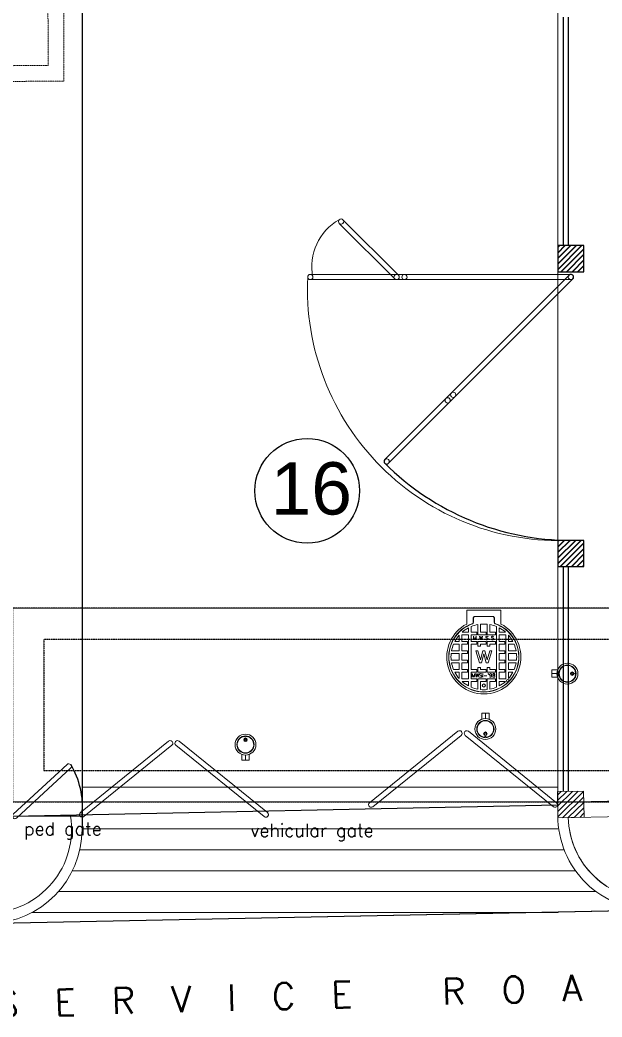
# Model space of a CAD drawing. Header units: inches. Extents: x 25480 to 951550, y -607927 to 1377809.
# Drawn here: x 487772 to 493338, y 340661 to 350192 of the extents above; entities that cross this region are included whole.
import ezdxf
from ezdxf.enums import TextEntityAlignment as Align

# ---------------------------------------------------------------- set-up
doc = ezdxf.new("R2010")
doc.units = ezdxf.units.IN
doc.header["$MEASUREMENT"] = 0
doc.linetypes.add('HIDDEN', pattern=[0.375, 0.25, -0.125])
doc.linetypes.add('HIDDENX2', pattern=[0.75, 0.5, -0.25])
doc.layers.add('DIM', color=251, linetype='Continuous', lineweight=0)
doc.layers.add('M-HVAC-EQPM-NEW', color=5, linetype='Continuous')
doc.layers.add('M-X-BKGD', color=8, linetype='Continuous')
doc.styles.add('SIMPLEX', font='simplex.shx')
doc.styles.get("Standard").update_dxf_attribs({"font": 'arial.ttf'})
doc.styles.add('style2', font='simplex.shx', dxfattribs={"height": 0.015})
pattern_1 = [(45, (-116458.407, 590034.764), (-26.5165043, 26.5165043), [])]
pattern_2 = [(315, (-538605.937, -449302.138), (26.5165043, 26.5165043), [])]
pattern_3 = [(314.5323265, (-534106.687, -524236.65), (26.732058, 26.299184), [])]

# ---------------------------------------------------------------- blocks, each defined once
blk = doc.blocks.new('123')
at = {"layer": 'DIM', "linetype": 'Continuous', "lineweight": 0, "ltscale": 10}
h = blk.add_hatch(dxfattribs=at)
h.set_pattern_fill('ANSI31', color=8, scale=300, angle=-90.46767, style=0)
h.set_pattern_definition(pattern_3)
h.paths.add_polyline_path([(-785819.8, -1058921.3), (-785824.9, -1058671.4), (-786074.8, -1058676.4), (-786069.8, -1058926.3)])
h = blk.add_hatch(dxfattribs=at)
h.set_pattern_fill('ANSI31', color=8, scale=300, angle=-90.46767, style=0)
h.set_pattern_definition(pattern_3)
h.paths.add_polyline_path([(-785819.8, -1058921.3), (-785824.9, -1058671.4), (-786074.8, -1058676.4), (-786069.8, -1058926.3)])
h = blk.add_hatch(dxfattribs=at)
h.set_pattern_fill('ANSI31', color=256, scale=300, angle=-90, style=0)
h.set_pattern_definition(pattern_2)
h.paths.add_polyline_path([(-783422.9, -1058926.2), (-783422.9, -1058676.2), (-783672.9, -1058676.2), (-783672.9, -1058926.2)])
h = blk.add_hatch(dxfattribs=at)
h.set_pattern_fill('ANSI31', color=256, scale=300, angle=-90, style=0)
h.set_pattern_definition(pattern_2)
h.paths.add_polyline_path([(-783422.9, -1058926.2), (-783422.9, -1058676.2), (-783672.9, -1058676.2), (-783672.9, -1058926.2)])
h = blk.add_hatch(dxfattribs=at)
h.set_pattern_fill('ANSI31', color=256, scale=300, angle=-90, style=0)
h.set_pattern_definition(pattern_2)
h.paths.add_polyline_path([(-780605.9, -1058926.2), (-780605.9, -1058676.2), (-780855.9, -1058676.2), (-780855.9, -1058926.2)])
h = blk.add_hatch(dxfattribs=at)
h.set_pattern_fill('ANSI31', color=256, scale=300, angle=-90, style=0)
h.set_pattern_definition(pattern_2)
h.paths.add_polyline_path([(-780605.9, -1058926.2), (-780605.9, -1058676.2), (-780855.9, -1058676.2), (-780855.9, -1058926.2)])
at = {"ltscale": 10}
for p, q in [((-787084.3, -1053244.3), (-786956.5, -1059594.3)), ((-786058.3, -1053460.9), (-785949.8, -1058673.9))]:
    blk.add_line(p, q, dxfattribs=at)
at = {"layer": 'DIM', "linetype": 'Continuous', "lineweight": 0, "ltscale": 10}
for p, q in [((-787084.3, -1053244.3), (-786956.5, -1059594.3)), ((-786980.9, -1058676.2), (-786980.9, -1053645.4)), ((-786980.9, -1058676.2), (-786980.9, -1053645.4)), ((-786780.9, -1059041.8), (-786780.9, -1053900.2)), ((-786780.9, -1059041.8), (-786780.9, -1053900.2)), ((-786580.9, -1058844.6), (-786580.9, -1054034.2)), ((-786580.9, -1058844.6), (-786580.9, -1054034.2)), ((-786380.9, -1058736.6), (-786380.9, -1054104.5)), ((-786380.9, -1058736.6), (-786380.9, -1054104.5)), ((-786180.9, -1058676.2), (-786180.9, -1054126.2)), ((-786180.9, -1058676.2), (-786180.9, -1054126.2)), ((-785780.9, -1058676.2), (-785780.9, -1054126.2)), ((-785780.9, -1058676.2), (-785780.9, -1054126.2))]:
    blk.add_line(p, q, dxfattribs=at)
at = {"layer": 'DIM'}
for p, q in [((-774670.9, -1054126.2), (-786184.5, -1054126.2)), ((-774670.9, -1054126.2), (-786184.5, -1054126.2)), ((-783672.9, -1058726.2), (-785823.8, -1058726.2)), ((-783672.9, -1058726.2), (-785823.8, -1058726.2)), ((-783672.9, -1058776.2), (-785822.7, -1058776.2)), ((-783672.9, -1058776.2), (-785822.7, -1058776.2)), ((-778420.8, -1058726.2), (-780605.9, -1058726.2)), ((-778420.8, -1058726.2), (-780605.9, -1058726.2)), ((-778420.8, -1058776.2), (-780605.9, -1058776.2)), ((-778420.8, -1058776.2), (-780605.9, -1058776.2))]:
    blk.add_line(p, q, dxfattribs=at)
at = {"layer": 'DIM', "color": 8, "linetype": 'Continuous', "lineweight": 0, "ltscale": 10}
for p, q in [((-786074.8, -1058676.2), (-785730.9, -1075769.3)), ((-786074.8, -1058676.2), (-785730.9, -1075769.3)), ((-785924.8, -1058676.2), (-785857.2, -1062034.2)), ((-785924.8, -1058676.2), (-785857.2, -1062034.2))]:
    blk.add_line(p, q, dxfattribs=at)
at = {"layer": 'DIM', "lineweight": 0}
for p, q in [((-774670.9, -1058676.2), (-786056.7, -1058676.2)), ((-774670.9, -1058676.2), (-786056.7, -1058676.2)), ((-780870.9, -1058676.2), (-781120.9, -1058676.2)), ((-780870.9, -1058676.2), (-781120.9, -1058676.2))]:
    blk.add_line(p, q, dxfattribs=at)
at = {"layer": 'DIM'}
for points in [[(-785601.8, -1054016.6, 1), (-785565.1, -1053982.7), (-786039.9, -1053468.3, 1), (-786076.7, -1053502.3)], [(-785381.3, -1054985.3, 1), (-785342.5, -1054953.9), (-786025, -1054110.5, 1), (-786063.9, -1054141.9)], [(-785342.5, -1055055.7, 1), (-785381.3, -1055024.2), (-786063.9, -1055867.6, 1), (-786025, -1055899.1)], [(-780880.9, -1058801.2), (-780880.9, -1056309.2, 1), (-780930.9, -1056309.2), (-780930.9, -1058801.2, 1)], [(-780880.9, -1058801.2), (-780880.9, -1056309.2, 1), (-780930.9, -1056309.2), (-780930.9, -1058801.2, 1)], [(-780888.2, -1057151.9), (-780357.9, -1056621.5, 1), (-780393.2, -1056586.2), (-780923.6, -1057116.5, 1)], [(-780888.2, -1057151.9), (-780357.9, -1056621.5, 1), (-780393.2, -1056586.2), (-780923.6, -1057116.5, 1)], [(-785247.8, -1057719.4, -1), (-785286.7, -1057750.9), (-785969.3, -1056907.5, -1), (-785930.4, -1056876)], [(-785286.7, -1057789.7, -1), (-785247.8, -1057821.2), (-785930.4, -1058664.6, -1), (-785969.3, -1058633.1)]]:
    blk.add_lwpolyline(points, format="xyb", close=True, dxfattribs=at)
at = {"layer": 'DIM', "color": 8, "linetype": 'Continuous', "lineweight": 0, "ltscale": 10}
for points in [[(-784070.9, -1053460.3), (-784070.9, -1054126.2), (-786058.3, -1054126.2), (-786058.3, -1053460.3)], [(-786074.8, -1058676.4), (-786069.8, -1058926.3), (-785819.8, -1058921.3), (-785824.9, -1058671.4)], [(-786074.8, -1058676.4), (-786069.8, -1058926.3), (-785819.8, -1058921.3), (-785824.9, -1058671.4)]]:
    blk.add_lwpolyline(points, close=True, dxfattribs=at)
at = {"layer": 'DIM', "linetype": 'HIDDENX2', "lineweight": 0, "ltscale": 10}
blk.add_lwpolyline([(-784070.9, -1061655.8), (-784070.9, -1053460.3), (-785922.9, -1053460.3), (-785922.9, -1061655.8)], close=True, dxfattribs=at)
blk.add_lwpolyline([(-784070.9, -1061655.8), (-784070.9, -1053460.3), (-785922.9, -1053460.3), (-785922.9, -1061655.8)], close=True, dxfattribs=at)
at = {"layer": 'DIM'}
for points in [[(-783672.9, -1058676.2), (-783672.9, -1058926.2), (-783422.9, -1058926.2), (-783422.9, -1058676.2)], [(-783672.9, -1058676.2), (-783672.9, -1058926.2), (-783422.9, -1058926.2), (-783422.9, -1058676.2)], [(-780855.9, -1058676.2), (-780855.9, -1058926.2), (-780605.9, -1058926.2), (-780605.9, -1058676.2)], [(-780855.9, -1058676.2), (-780855.9, -1058926.2), (-780605.9, -1058926.2), (-780605.9, -1058676.2)]]:
    blk.add_lwpolyline(points, close=True, dxfattribs=at)
at = {"layer": 'DIM', "linetype": 'Continuous', "lineweight": 0, "ltscale": 10}
for centre in [(-780905.9, -1056309.2), (-780905.9, -1056309.2), (-780375.6, -1056603.9), (-780375.6, -1056603.9), (-780905.9, -1057134.2), (-780905.9, -1057134.2), (-780905.9, -1057209.2), (-780905.9, -1057209.2), (-780905.9, -1058801.2), (-780905.9, -1058801.2)]:
    blk.add_circle(centre, 25, dxfattribs=at)
at = {"layer": 'DIM', "color": 8, "linetype": 'Continuous', "lineweight": 0, "ltscale": 10}
for centre, radius, start, end in [((-786184.5, -1053226.2), 900, 181.15273, 270), ((-786184.5, -1053226.2), 900, 181.15273, 270), ((-786184.5, -1053226.2), 800, 181.15273, 279.07311), ((-786184.5, -1053226.2), 800, 181.15273, 279.07311), ((-786056.7, -1059576.2), 900, 90, 181.15273), ((-786056.7, -1059576.2), 900, 90, 181.15273), ((-786056.7, -1059576.2), 800, 91.15273, 181.15273), ((-786056.7, -1059576.2), 800, 91.15273, 181.15273)]:
    blk.add_arc(centre, radius, start, end, dxfattribs=at)
at = {"layer": 'DIM'}
blk.add_arc((-785966.7, -1053360.5), 769.7, 264.3086, 301.32771, dxfattribs=at)
at = {"layer": 'DIM', "linetype": 'Continuous', "lineweight": 0, "ltscale": 10}
for centre, radius, start, end in [((-781018.2, -1058688.9), 2407.3, 87.3269, 182.6731), ((-781018.2, -1058688.9), 2407.3, 87.3269, 182.6731), ((-780803.9, -1056834.3), 510.4, 29.0821, 101.5288), ((-780803.9, -1056834.3), 510.4, 29.0821, 101.5288)]:
    blk.add_arc(centre, radius, start, end, dxfattribs=at)
at = {"layer": 'DIM', "style": 'SIMPLEX'}
for s, height, p in [('ped gate', 123.75, (-786242.1, -1053572)), ('vehicular gate', 123.747, (-786257.9, -1055737.1))]:
    blk.add_text(s, height=height, rotation=270, dxfattribs=at).set_placement(p)
at = {"layer": 'DIM', "linetype": 'Continuous', "lineweight": 0, "ltscale": 10, "insert": (-787770, -1056390.9), "char_height": 250, "attachment_point": 5, "rotation": 271.61614, "style": 'SIMPLEX'}
blk.add_mtext('\\A1;S  E  R  V  I  C  E     R  O  A  D  ', dxfattribs=at)
blk.add_mtext('\\A1;S  E  R  V  I  C  E     R  O  A  D  ', dxfattribs=at)

msp = doc.modelspace()

# ---------------------------------------------------------------- hatches: boundary and pattern name
at = {"layer": 'M-X-BKGD', "linetype": 'Continuous', "lineweight": 0, "ltscale": 10}
h = msp.add_hatch(dxfattribs=at)
h.set_pattern_fill('ANSI31', color=8, scale=300, style=0)
h.set_pattern_definition(pattern_1)
h.paths.add_polyline_path([(493165.7, 348034.8), (492915.7, 348034.8), (492915.7, 347784.8), (493165.7, 347784.8)])
h = msp.add_hatch(dxfattribs=at)
h.set_pattern_fill('ANSI31', color=8, scale=300, style=0)
h.set_pattern_definition(pattern_1)
h.paths.add_polyline_path([(493165.7, 348034.8), (492915.7, 348034.8), (492915.7, 347784.8), (493165.7, 347784.8)])
h = msp.add_hatch(dxfattribs=at)
h.set_pattern_fill('ANSI31', color=8, scale=300, style=0)
h.set_pattern_definition(pattern_1)
h.paths.add_polyline_path([(493165.7, 345217.8), (492915.7, 345217.8), (492915.7, 344967.8), (493165.7, 344967.8)])
h = msp.add_hatch(dxfattribs=at)
h.set_pattern_fill('ANSI31', color=8, scale=300, style=0)
h.set_pattern_definition(pattern_1)
h.paths.add_polyline_path([(493165.7, 345217.8), (492915.7, 345217.8), (492915.7, 344967.8), (493165.7, 344967.8)])

# ---------------------------------------------------------------- linework, layer by layer
at = {"layer": 'M-HVAC-EQPM-NEW', "color": 8, "linetype": 'Continuous', "lineweight": 0, "ltscale": 10}
for centre, radius in [((493040.7, 347734.8), 25), ((493040.7, 347734.8), 25), ((491862.3, 346555.7), 25), ((491862.3, 346555.7), 25), ((491915.3, 346608.7), 25), ((491915.3, 346608.7), 25), ((491279.1, 345972.1), 25), ((491279.1, 345972.1), 25), ((493007.2, 343943.6), 100), ((493007.2, 343943.6), 82.7), ((493052.5, 343943.6), 17.2), ((492207.9, 343830.6), 14.9), ((492222.5, 343414.4), 100), ((492222.5, 343414.4), 82.7), ((489928.6, 343265.4), 100), ((489928.6, 343265.4), 82.7), ((489928.6, 343310.8), 17.2), ((492222.5, 343369.1), 17.2)]:
    msp.add_circle(centre, radius, dxfattribs=at)
at = {"layer": 'M-HVAC-EQPM-NEW'}
msp.add_circle((490519, 345691.1), 500, dxfattribs=at)
at = {"layer": 'M-X-BKGD', "color": 8}
for p, q in [((488365.7, 353969.8), (488365.7, 342456.2)), ((492965.6, 350219.9), (492965.6, 348034.8)), ((492965.6, 350219.9), (492965.6, 348034.8)), ((493015.6, 350219.9), (493015.6, 348034.8)), ((493015.6, 350219.9), (493015.6, 348034.8)), ((492965.6, 344967.8), (492965.6, 342816.9)), ((492965.6, 344967.8), (492965.6, 342816.9)), ((493015.6, 344967.8), (493015.6, 342818)), ((493015.6, 344967.8), (493015.6, 342818))]:
    msp.add_line(p, q, dxfattribs=at)
at = {"layer": 'M-X-BKGD', "color": 8, "linetype": 'Continuous', "lineweight": 0, "ltscale": 10}
for p, q in [((488365.7, 353969.8), (488365.7, 342456.2)), ((492915.7, 353969.8), (492915.7, 342584)), ((492371.9, 344549.4), (492043.8, 344549.4)), ((492043.8, 344417.6), (492043.8, 344549.4)), ((492371.9, 344417.6), (492371.9, 344549.4)), ((492061.2, 344381.8), (492061.2, 344340.1)), ((492086.1, 344393.6), (492086.1, 344340.1)), ((492150.7, 344315.3), (492150.7, 344412.9)), ((492175.5, 344340.1), (492175.5, 344416.5)), ((492240.2, 344315.3), (492240.2, 344416.5)), ((492265, 344340.1), (492265, 344412.9)), ((492329.6, 344393.6), (492329.6, 343814.5)), ((492354.5, 344381.8), (492354.5, 344340.1)), ((491971.8, 344311.2), (491971.8, 344250.6)), ((491996.6, 344315.3), (492061.2, 344315.3)), ((491996.6, 344315.3), (491996.6, 344250.6)), ((492000.6, 344340.1), (492061.2, 344340.1)), ((492061.2, 344315.3), (492061.2, 343892.8)), ((492086.1, 344340.1), (492140.8, 344340.1)), ((492086.1, 344315.3), (492140.8, 344315.3)), ((492086.1, 344315.3), (492086.1, 344250.6)), ((492140.8, 344315.3), (492140.8, 344340.1)), ((492150.7, 344315.3), (492230.2, 344315.3)), ((492175.5, 344340.1), (492230.2, 344340.1)), ((492230.2, 344315.3), (492230.2, 344340.1)), ((492240.2, 344315.3), (492319.7, 344315.3)), ((492265, 344340.1), (492319.7, 344340.1)), ((492319.7, 344315.3), (492319.7, 344340.1)), ((492354.5, 344340.1), (492415.1, 344340.1)), ((492354.5, 344315.3), (492419.1, 344315.3)), ((492354.5, 344315.3), (492354.5, 344250.6)), ((492419.1, 344315.3), (492419.1, 343892.8)), ((492443.9, 344311.2), (492443.9, 344250.6)), ((491918.3, 344225.8), (491971.8, 344225.8)), ((491930, 344250.6), (491971.8, 344250.6)), ((491971.8, 344225.8), (491971.8, 344161.2)), ((491996.6, 344250.6), (492051.3, 344250.6)), ((491996.6, 344225.8), (492051.3, 344225.8)), ((491996.6, 344225.8), (491996.6, 344161.2)), ((492051.3, 344250.6), (492051.3, 344225.8)), ((492086.1, 344250.6), (492140.8, 344250.6)), ((492086.1, 344225.8), (492140.8, 344225.8)), ((492086.1, 344225.8), (492086.1, 343982.2)), ((492140.8, 344225.8), (492140.8, 344250.6)), ((492150.7, 344250.6), (492230.2, 344250.6)), ((492150.7, 344205.9), (492150.7, 344250.6)), ((492150.7, 344205.9), (492175.5, 344205.9)), ((492175.5, 344225.8), (492230.2, 344225.8)), ((492175.5, 344205.9), (492175.5, 344225.8)), ((492230.2, 344225.8), (492230.2, 344250.6)), ((492240.2, 344205.9), (492240.2, 344250.6)), ((492240.2, 344250.6), (492319.7, 344250.6)), ((492240.2, 344205.9), (492265, 344205.9)), ((492265, 344205.9), (492265, 344225.8)), ((492265, 344225.8), (492319.7, 344225.8)), ((492319.7, 344225.8), (492319.7, 344250.6)), ((492354.5, 344250.6), (492409.2, 344250.6)), ((492354.5, 344225.8), (492409.2, 344225.8)), ((492354.5, 344225.8), (492354.5, 344161.2)), ((492409.2, 344250.6), (492409.2, 344225.8)), ((492443.9, 344250.6), (492485.7, 344250.6)), ((492443.9, 344225.8), (492497.4, 344225.8)), ((492443.9, 344225.8), (492443.9, 344161.2)), ((491895.4, 344136.3), (491971.8, 344136.3)), ((491899, 344161.2), (491971.8, 344161.2)), ((491971.8, 344136.3), (491971.8, 344071.7)), ((491996.6, 344161.2), (492051.3, 344161.2)), ((491996.6, 344136.3), (492051.3, 344136.3)), ((491996.6, 344136.3), (491996.6, 344071.7)), ((492051.3, 344161.2), (492051.3, 344136.3)), ((492151.1, 344160.8), (492132.6, 344160.8)), ((492132.6, 344160.8), (492166.2, 344047.2)), ((492175.4, 344076.2), (492151.1, 344160.8)), ((492197.4, 344160.8), (492175.4, 344076.2)), ((492175.4, 344076.2), (492175.4, 344076.2)), ((492185.8, 344047.2), (492207.9, 344131.8)), ((492196.5, 344087.8), (492196.4, 344087.8)), ((492218.3, 344160.8), (492197.4, 344160.8)), ((492207.9, 344131.8), (492229.8, 344047.2)), ((492240.3, 344076.2), (492218.3, 344160.8)), ((492264.6, 344160.8), (492240.3, 344076.2)), ((492249.5, 344047.2), (492283.1, 344160.8)), ((492283.1, 344160.8), (492264.6, 344160.8)), ((492354.5, 344161.2), (492409.2, 344161.2)), ((492354.5, 344136.3), (492409.2, 344136.3)), ((492354.5, 344136.3), (492354.5, 344071.7)), ((492409.2, 344161.2), (492409.2, 344136.3)), ((492443.9, 344161.2), (492516.7, 344161.2)), ((492443.9, 344136.3), (492443.9, 344071.7)), ((492443.9, 344136.3), (492520.3, 344136.3)), ((491895.4, 344071.7), (491971.8, 344071.7)), ((491899, 344046.9), (491971.8, 344046.9)), ((491918.3, 343982.2), (491971.8, 343982.2)), ((491971.8, 344046.9), (491971.8, 343982.2)), ((491996.6, 344071.7), (492051.3, 344071.7)), ((491996.6, 344046.9), (492051.3, 344046.9)), ((491996.6, 344046.9), (491996.6, 343982.2)), ((491996.6, 343982.2), (492051.3, 343982.2)), ((492051.3, 344071.7), (492051.3, 344046.9)), ((492051.3, 343982.2), (492051.3, 343957.4)), ((492086.1, 343982.2), (492140.8, 343982.2)), ((492140.8, 343982.2), (492140.8, 343957.4)), ((492150.7, 344002.1), (492175.5, 344002.1)), ((492150.7, 344002.1), (492150.7, 343957.4)), ((492166.2, 344047.2), (492185.8, 344047.2)), ((492175.5, 344002.1), (492175.5, 343982.2)), ((492175.5, 343982.2), (492230.2, 343982.2)), ((492229.8, 344047.2), (492249.5, 344047.2)), ((492230.2, 343982.2), (492230.2, 343957.4)), ((492240.2, 344002.1), (492265, 344002.1)), ((492240.2, 344002.1), (492240.2, 343957.4)), ((492265, 344002.1), (492265, 343982.2)), ((492265, 343982.2), (492319.7, 343982.2)), ((492319.7, 343982.2), (492319.7, 343957.4)), ((492354.5, 344071.7), (492409.2, 344071.7)), ((492354.5, 344046.9), (492409.2, 344046.9)), ((492354.5, 344046.9), (492354.5, 343982.2)), ((492354.5, 343982.2), (492409.2, 343982.2)), ((492409.2, 344071.7), (492409.2, 344046.9)), ((492409.2, 343982.2), (492409.2, 343957.4)), ((492443.9, 344071.7), (492520.3, 344071.7)), ((492443.9, 344046.9), (492516.7, 344046.9)), ((492443.9, 344046.9), (492443.9, 343982.2)), ((492443.9, 343982.2), (492497.4, 343982.2)), ((492857.2, 343978.6), (492857.2, 343908.6)), ((492913.5, 343978.6), (492857.2, 343978.6)), ((491930, 343957.4), (491971.8, 343957.4)), ((491971.8, 343957.4), (491971.8, 343896.8)), ((491996.6, 343957.4), (491996.6, 343892.8)), ((491996.6, 343957.4), (492051.3, 343957.4)), ((491996.6, 343892.8), (492061.2, 343892.8)), ((492086.1, 343957.4), (492086.1, 343892.8)), ((492086.1, 343957.4), (492140.8, 343957.4)), ((492086.1, 343892.8), (492140.8, 343892.8)), ((492140.8, 343892.8), (492140.8, 343867.9)), ((492150.7, 343957.4), (492230.2, 343957.4)), ((492150.7, 343892.8), (492230.2, 343892.8)), ((492150.7, 343892.8), (492150.7, 343795.1)), ((492230.2, 343892.8), (492230.2, 343867.9)), ((492240.2, 343957.4), (492319.7, 343957.4)), ((492240.2, 343892.8), (492240.2, 343791.6)), ((492240.2, 343892.8), (492319.7, 343892.8)), ((492319.7, 343892.8), (492319.7, 343867.9)), ((492354.5, 343957.4), (492409.2, 343957.4)), ((492354.5, 343957.4), (492354.5, 343892.8)), ((492354.5, 343892.8), (492419.1, 343892.8)), ((492443.9, 343957.4), (492443.9, 343896.8)), ((492443.9, 343957.4), (492485.7, 343957.4)), ((492907.2, 343943.6), (492857.2, 343943.6)), ((492913.5, 343908.6), (492857.2, 343908.6)), ((493046.2, 343954.5), (493058.8, 343932.7)), ((492000.6, 343867.9), (492061.2, 343867.9)), ((492061.2, 343867.9), (492061.2, 343826.2)), ((492086.1, 343867.9), (492140.8, 343867.9)), ((492086.1, 343867.9), (492086.1, 343814.5)), ((492175.5, 343867.9), (492230.2, 343867.9)), ((492175.5, 343867.9), (492175.5, 343791.6)), ((492265, 343867.9), (492265, 343795.1)), ((492265, 343867.9), (492319.7, 343867.9)), ((492354.5, 343867.9), (492415.1, 343867.9)), ((492354.5, 343867.9), (492354.5, 343826.2)), ((492257.5, 343564.4), (492187.5, 343564.4)), ((492187.5, 343508.1), (492187.5, 343564.4)), ((492222.5, 343514.4), (492222.5, 343564.4)), ((492257.5, 343508.1), (492257.5, 343564.4)), ((489917.7, 343304.5), (489939.5, 343317.1)), ((492233.4, 343375.4), (492211.6, 343362.7)), ((489893.6, 343171.8), (489893.6, 343115.4)), ((489928.6, 343165.4), (489928.6, 343115.4)), ((489963.6, 343171.8), (489963.6, 343115.4)), ((489893.6, 343115.4), (489963.6, 343115.4)), ((492915.7, 342859.8), (488365.7, 342859.8)), ((492915.7, 342859.8), (488365.7, 342859.8)), ((492915.7, 342565.9), (510008.8, 342909.8)), ((492915.7, 342565.9), (510008.8, 342909.8)), ((492915.7, 342715.9), (496273.7, 342783.5)), ((492915.7, 342715.9), (496273.7, 342783.5)), ((492915.7, 342459.8), (488365.7, 342459.8)), ((492915.7, 342459.8), (488365.7, 342459.8)), ((492976.1, 342259.8), (488344, 342259.8)), ((492976.1, 342259.8), (488344, 342259.8)), ((493084.1, 342059.8), (488273.6, 342059.8)), ((493084.1, 342059.8), (488273.6, 342059.8)), ((493281.3, 341859.8), (488139.7, 341859.8)), ((493281.3, 341859.8), (488139.7, 341859.8)), ((487483.8, 341556.4), (493833.8, 341684.2)), ((492915.7, 341659.8), (487884.8, 341659.8)), ((492915.7, 341659.8), (487884.8, 341659.8))]:
    msp.add_line(p, q, dxfattribs=at)
at = {"layer": 'M-X-BKGD', "color": 8, "lineweight": 0}
for p, q in [((492915.7, 353969.8), (492915.7, 342584)), ((492915.7, 347769.8), (492915.7, 347519.8)), ((492915.7, 347769.8), (492915.7, 347519.8))]:
    msp.add_line(p, q, dxfattribs=at)
at = {"layer": 'M-X-BKGD', "color": 8, "ltscale": 10}
msp.add_line((487483.8, 341556.4), (493833.8, 341684.2), dxfattribs=at)
at = {"layer": 'M-X-BKGD', "color": 8, "linetype": 'HIDDEN', "lineweight": 0, "ltscale": 10}
for points in [[(486686.5, 352053.1), (486691.5, 349603.1), (488191.5, 349606.2), (488186.5, 352056.2)], [(488039.8, 350430.9), (488041.2, 349755.9), (486841.2, 349753.4), (486839.8, 350428.4)]]:
    msp.add_lwpolyline(points, close=True, dxfattribs=at)
at = {"layer": 'M-X-BKGD', "color": 8}
for points in [[(492915.7, 347784.8), (493165.7, 347784.8), (493165.7, 348034.8), (492915.7, 348034.8)], [(492915.7, 344967.8), (493165.7, 344967.8), (493165.7, 345217.8), (492915.7, 345217.8)]]:
    msp.add_lwpolyline(points, close=True, dxfattribs=at)
at = {"layer": 'M-X-BKGD', "color": 8, "linetype": 'Continuous', "lineweight": 0, "ltscale": 10}
for points in [[(492915.7, 347784.8), (493165.7, 347784.8), (493165.7, 348034.8), (492915.7, 348034.8)], [(492915.7, 344967.8), (493165.7, 344967.8), (493165.7, 345217.8), (492915.7, 345217.8)], [(487699.7, 344569.8), (488365.7, 344569.8), (488365.7, 342582.4), (487699.7, 342582.4)], [(493065.1, 343943.6), (493058.8, 343954.5), (493046.2, 343954.5), (493039.9, 343943.6), (493046.2, 343932.7), (493058.8, 343932.7)], [(489928.6, 343323.4), (489917.7, 343317.1), (489917.7, 343304.5), (489928.6, 343298.2), (489939.5, 343304.5), (489939.5, 343317.1)], [(492222.5, 343356.4), (492233.4, 343362.7), (492233.4, 343375.4), (492222.5, 343381.7), (492211.6, 343375.4), (492211.6, 343362.7)], [(492915.8, 342565.9), (493165.8, 342570.9), (493160.8, 342820.9), (492910.8, 342815.8)], [(492915.8, 342565.9), (493165.8, 342570.9), (493160.8, 342820.9), (492910.8, 342815.8)]]:
    msp.add_lwpolyline(points, close=True, dxfattribs=at)
at = {"layer": 'M-X-BKGD', "color": 8}
msp.add_lwpolyline([(493023, 347752.5), (491261.4, 345989.8, 1), (491296.8, 345954.4), (493058.3, 347717.1, 1)], format="xyb", close=True, dxfattribs=at)
msp.add_lwpolyline([(493023, 347752.5), (491261.4, 345989.8, 1), (491296.8, 345954.4), (493058.3, 347717.1, 1)], format="xyb", close=True, dxfattribs=at)
at = {"layer": 'M-X-BKGD', "color": 8, "linetype": 'HIDDEN', "ltscale": 10}
for points in [[(495895.2, 344569.8), (487699.7, 344569.8), (487699.7, 342717.8), (495895.2, 342717.8)], [(495895.2, 344569.8), (487699.7, 344569.8), (487699.7, 342717.8), (495895.2, 342717.8)], [(495595.2, 344269.8), (487999.7, 344269.8), (487999.7, 343017.8), (495595.2, 343017.8)]]:
    msp.add_lwpolyline(points, close=True, dxfattribs=at)
at = {"layer": 'M-X-BKGD', "color": 8, "linetype": 'Continuous', "lineweight": 0, "ltscale": 10}
for points in [[(492294.8, 344490.7), (492120.9, 344490.7, 0.414214), (492106.5, 344476.3), (492106.5, 344431.9, -0.320906), (492099.4, 344422, 6.02971), (492316.3, 344422, -0.320906), (492309.2, 344431.9), (492309.2, 344476.3, 0.414214)], [(492294.8, 344488.7), (492120.9, 344488.7, 0.414214), (492108.4, 344476.3), (492108.4, 344431.9, -0.320906), (492100, 344420.1, 6.02971), (492315.7, 344420.1, -0.320906), (492307.3, 344431.9), (492307.3, 344476.3, 0.414214)], [(491958.9, 343392.9, -1), (491990.3, 343354), (491146.9, 342671.4, -1), (491115.5, 342710.3)], [(492029.2, 343354, -1), (492060.6, 343392.9), (492904.1, 342710.3, -1), (492872.6, 342671.4)], [(489224.8, 343259.4, 1), (489193.3, 343298.2), (488349.9, 342615.7, 1), (488381.4, 342576.8)], [(489295.1, 343298.2, 1), (489263.7, 343259.4), (490107.1, 342576.8, 1), (490138.5, 342615.7)], [(488256, 343038.9, 1), (488222.1, 343075.6), (487707.8, 342600.8, 1), (487741.7, 342564)]]:
    msp.add_lwpolyline(points, format="xyb", close=True, dxfattribs=at)
msp.add_lwpolyline([(492451, 343875), (492442.6, 343883.3, 1), (492428.6, 343869.2), (492436.9, 343860.9)], format="xyb", dxfattribs=at)
at = {"layer": 'M-X-BKGD', "color": 8}
for centre, radius, start, end in [((493040.7, 347734.8), 2517, 225.01909, 270), ((487600, 342674), 769.7, 354.3086, 31.32771)]:
    msp.add_arc(centre, radius, start, end, dxfattribs=at)
at = {"layer": 'M-X-BKGD', "color": 8, "linetype": 'Continuous', "lineweight": 0, "ltscale": 10}
for centre, radius, start, end in [((492207.9, 344104), 353.9, 117.6121, 62.3879), ((492207.9, 344104), 314.1, 117.82497, 131.27237), ((492207.9, 344104), 314.1, 100.48406, 112.80887), ((492207.9, 344104), 314.1, 84.0968, 95.9032), ((492207.9, 344104), 314.1, 67.19113, 79.51594), ((492207.9, 344104), 314.1, 48.72763, 62.17503), ((492207.9, 344104), 314.1, 138.72763, 152.17503), ((492207.9, 344104), 314.1, 27.82497, 41.27237), ((492207.9, 344104), 314.1, 157.19113, 169.51594), ((492207.9, 344104), 314.1, 10.48406, 22.80887), ((492207.9, 344104), 314.1, 174.0968, 185.9032), ((492207.9, 344104), 314.1, 354.0968, 5.9032), ((492207.9, 344104), 314.1, 190.48406, 202.80887), ((492207.9, 344104), 314.1, 337.19113, 349.51594), ((493007.2, 343943.6), 78.8, 5.80254, 354.19746), ((492207.9, 344104), 314.1, 207.82497, 221.27237), ((492207.9, 344104), 314.1, 318.72763, 332.17503), ((493085.9, 343943.6), 7.97, 92.90127, 267.09873), ((492207.9, 344104), 314.1, 228.72763, 242.17503), ((492207.9, 344104), 314.1, 247.19113, 259.51594), ((492207.9, 344104), 314.1, 264.0968, 275.9032), ((492207.9, 344104), 314.1, 280.48406, 292.80887), ((492207.9, 344104), 314.1, 297.82497, 311.27237), ((492222.5, 343414.4), 78.8, 275.80254, 264.19746), ((489928.6, 343265.4), 78.8, 95.80254, 84.19746), ((489928.6, 343344.2), 7.97, 182.90127, 357.09873), ((492222.5, 343335.7), 7.97, 2.90127, 177.09873), ((487465.7, 342456.2), 800, 271.15273, 9.07311), ((487465.7, 342456.2), 800, 271.15273, 9.07311), ((493815.7, 342584), 900, 180, 271.15273), ((493815.7, 342584), 900, 180, 271.15273), ((493815.7, 342584), 800, 181.15273, 271.15273), ((493815.7, 342584), 800, 181.15273, 271.15273), ((487465.7, 342456.2), 900, 271.15273, 0), ((487465.7, 342456.2), 900, 271.15273, 0)]:
    msp.add_arc(centre, radius, start, end, dxfattribs=at)

# ---------------------------------------------------------------- block references
at = {"layer": 'M-X-BKGD', "color": 8, "rotation": 90}
msp.add_blockref('123', (-565760.5, 1128640.7), dxfattribs=at)

# ---------------------------------------------------------------- texts
at = {"layer": 'M-HVAC-EQPM-NEW', "insert": (490169.7, 345964.8), "char_height": 500, "attachment_point": 1}
msp.add_mtext_dynamic_manual_height_columns('16', width=1130, gutter_width=1, heights=[0], dxfattribs=at)
at = {"layer": 'M-X-BKGD', "color": 8, "linetype": 'Continuous', "lineweight": 0, "ltscale": 10, "style": 'style2'}
for s, p in [('M W S S', (492204.6, 344267)), ("MWSI-'98", (492204.6, 343909.2))]:
    msp.add_text(s, height=34.79, dxfattribs=at).set_placement(p, align=Align.CENTER)

doc.saveas('drawing.dxf')
